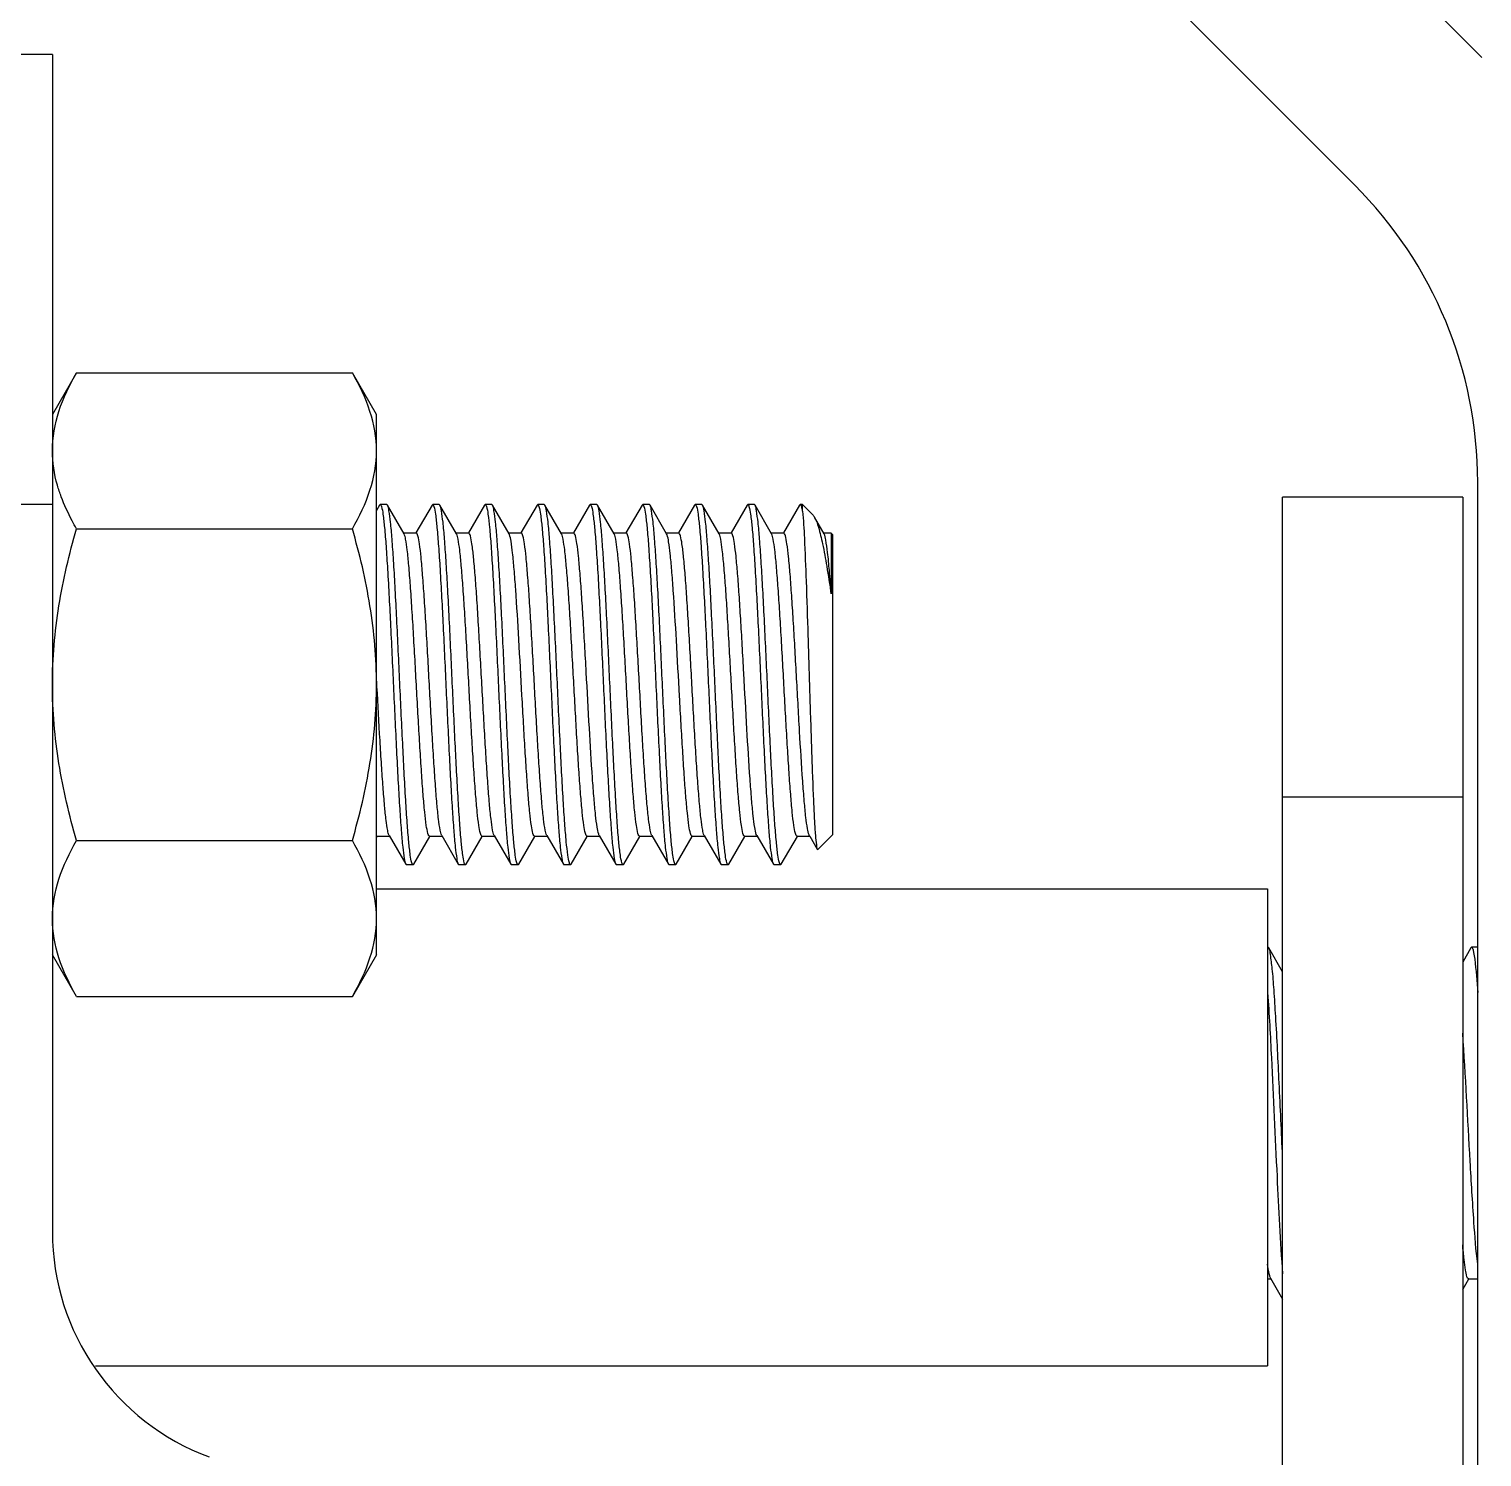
# Model space of a CAD drawing. Extents: x -409572 to -157272, y 600795 to 878326.
# Drawn here: x -401044.3 to -400692.8, y 811641 to 811986.4 of the extents above; entities that cross this region are included whole.
import ezdxf

# ---------------------------------------------------------------- set-up
doc = ezdxf.new("R2010")
doc.units = 0
doc.header["$LTSCALE"] = 1000
doc.header["$MEASUREMENT"] = 0
doc.layers.get('0').update_dxf_attribs({"linetype": 'CONTINUOUS'})

msp = doc.modelspace()

# ---------------------------------------------------------------- linework, layer by layer
at = {"linetype": 'CONTINUOUS'}
for p, q in [((-400877.89, 812164.64), (-400692.76, 811979.51)), ((-400723.56, 811948.7), (-400908.69, 812133.83)), ((-401038.64, 811980.29), (-401082.2, 811980.29)), ((-401038.64, 811980.29), (-401038.64, 811695.48)), ((-401032.8, 811903.26), (-401038.64, 811893.15)), ((-401032.8, 811903.26), (-400966.07, 811903.26)), ((-400960.23, 811893.15), (-400966.07, 811903.26)), ((-400960.23, 811762.5), (-400960.23, 811893.15)), ((-400693.79, 811568.28), (-400693.79, 811876.83)), ((-401038.64, 811871.39), (-401082.2, 811871.39)), ((-400959.49, 811871.25), (-400959.33, 811871.39)), ((-400957.74, 811871.39), (-400959.33, 811871.39)), ((-400957.74, 811871.39), (-400959.33, 811871.39)), ((-400959.33, 811871.39), (-400959.3, 811871.39)), ((-400957.58, 811871.25), (-400957.74, 811871.39)), ((-400946.78, 811871.25), (-400946.62, 811871.39)), ((-400945.03, 811871.39), (-400946.62, 811871.39)), ((-400945.03, 811871.39), (-400946.62, 811871.39)), ((-400946.62, 811871.39), (-400946.6, 811871.39)), ((-400944.87, 811871.25), (-400945.03, 811871.39)), ((-400934.08, 811871.25), (-400933.92, 811871.39)), ((-400932.33, 811871.39), (-400933.92, 811871.39)), ((-400932.33, 811871.39), (-400933.92, 811871.39)), ((-400933.92, 811871.39), (-400933.89, 811871.39)), ((-400932.17, 811871.25), (-400932.33, 811871.39)), ((-400921.37, 811871.25), (-400921.21, 811871.39)), ((-400919.62, 811871.39), (-400921.21, 811871.39)), ((-400919.62, 811871.39), (-400921.21, 811871.39)), ((-400921.21, 811871.39), (-400921.19, 811871.39)), ((-400919.46, 811871.25), (-400919.62, 811871.39)), ((-400908.67, 811871.25), (-400908.51, 811871.39)), ((-400906.92, 811871.39), (-400908.51, 811871.39)), ((-400906.92, 811871.39), (-400908.51, 811871.39)), ((-400908.51, 811871.39), (-400908.48, 811871.39)), ((-400906.76, 811871.25), (-400906.92, 811871.39)), ((-400895.96, 811871.25), (-400895.8, 811871.39)), ((-400894.21, 811871.39), (-400895.8, 811871.39)), ((-400894.21, 811871.39), (-400895.8, 811871.39)), ((-400895.8, 811871.39), (-400895.78, 811871.39)), ((-400894.05, 811871.25), (-400894.21, 811871.39)), ((-400883.26, 811871.25), (-400883.1, 811871.39)), ((-400881.51, 811871.39), (-400883.1, 811871.39)), ((-400881.51, 811871.39), (-400883.1, 811871.39)), ((-400883.1, 811871.39), (-400883.07, 811871.39)), ((-400881.35, 811871.25), (-400881.51, 811871.39)), ((-400870.55, 811871.25), (-400870.39, 811871.39)), ((-400868.8, 811871.39), (-400870.39, 811871.39)), ((-400868.8, 811871.39), (-400870.39, 811871.39)), ((-400870.39, 811871.39), (-400870.37, 811871.39)), ((-400868.64, 811871.25), (-400868.8, 811871.39)), ((-400857.69, 811871.39), (-400857.85, 811871.25)), ((-400857.14, 811871.39), (-400857.69, 811871.39)), ((-400854.68, 811868.93), (-400857.14, 811871.39)), ((-400857.14, 811869.8), (-400857.14, 811871.39)), ((-400740.98, 811400.08), (-400740.98, 811873.2)), ((-400697.42, 811873.2), (-400740.98, 811873.2)), ((-400697.42, 811873.2), (-400697.42, 811205.28)), ((-400959.49, 811871.25), (-400960.23, 811869.97)), ((-400953.56, 811864.33), (-400957.58, 811871.25)), ((-400946.78, 811871.25), (-400950.68, 811864.53)), ((-400940.86, 811864.33), (-400944.87, 811871.25)), ((-400934.08, 811871.25), (-400937.97, 811864.53)), ((-400928.15, 811864.33), (-400932.17, 811871.25)), ((-400921.37, 811871.25), (-400925.27, 811864.53)), ((-400915.45, 811864.33), (-400919.46, 811871.25)), ((-400908.67, 811871.25), (-400912.56, 811864.53)), ((-400902.74, 811864.33), (-400906.76, 811871.25)), ((-400895.96, 811871.25), (-400899.86, 811864.53)), ((-400890.04, 811864.33), (-400894.05, 811871.25)), ((-400883.26, 811871.25), (-400887.15, 811864.53)), ((-400877.33, 811864.33), (-400881.35, 811871.25)), ((-400870.55, 811871.25), (-400874.45, 811864.53)), ((-400864.63, 811864.33), (-400868.64, 811871.25)), ((-400857.85, 811871.25), (-400861.74, 811864.53)), ((-400851.92, 811864.33), (-400854.27, 811868.37)), ((-401032.8, 811865.54), (-400966.07, 811865.54)), ((-400950.6, 811864.49), (-400953.66, 811864.49)), ((-400937.9, 811864.49), (-400940.96, 811864.49)), ((-400925.19, 811864.49), (-400928.25, 811864.49)), ((-400928.06, 811864.12), (-400928.15, 811864.33)), ((-400912.49, 811864.49), (-400915.55, 811864.49)), ((-400899.78, 811864.49), (-400902.84, 811864.49)), ((-400887.08, 811864.49), (-400890.14, 811864.49)), ((-400889.92, 811864.06), (-400890.04, 811864.33)), ((-400874.37, 811864.49), (-400877.43, 811864.49)), ((-400861.67, 811864.49), (-400864.73, 811864.49)), ((-400850.24, 811864.49), (-400852.02, 811864.49)), ((-400849.88, 811864.13), (-400850.24, 811864.49)), ((-400850.24, 811864.49), (-400850.24, 811849.83)), ((-400849.88, 811864.13), (-400849.88, 811791.53)), ((-400960.13, 811827.83), (-400960.23, 811829.6)), ((-400960.11, 811827.37), (-400960.13, 811827.83)), ((-400697.42, 811800.6), (-400740.98, 811800.6)), ((-400960.23, 811790.79), (-400960.04, 811791.12)), ((-400960.11, 811791.17), (-400957.05, 811791.17)), ((-400957.15, 811791.33), (-400953.14, 811784.41)), ((-400951.22, 811784.41), (-400947.33, 811791.12)), ((-400947.4, 811791.17), (-400944.35, 811791.17)), ((-400944.44, 811791.33), (-400940.43, 811784.41)), ((-400938.52, 811784.41), (-400934.63, 811791.12)), ((-400934.7, 811791.17), (-400931.64, 811791.17)), ((-400931.74, 811791.33), (-400927.73, 811784.41)), ((-400925.81, 811784.41), (-400921.92, 811791.12)), ((-400921.99, 811791.17), (-400918.94, 811791.17)), ((-400919.03, 811791.33), (-400915.02, 811784.41)), ((-400913.11, 811784.41), (-400909.22, 811791.12)), ((-400909.29, 811791.17), (-400906.23, 811791.17)), ((-400906.33, 811791.33), (-400902.32, 811784.41)), ((-400900.4, 811784.41), (-400896.51, 811791.12)), ((-400896.58, 811791.17), (-400893.53, 811791.17)), ((-400893.62, 811791.33), (-400889.61, 811784.41)), ((-400887.7, 811784.41), (-400883.81, 811791.12)), ((-400883.88, 811791.17), (-400880.82, 811791.17)), ((-400880.92, 811791.33), (-400876.91, 811784.41)), ((-400874.99, 811784.41), (-400871.1, 811791.12)), ((-400871.17, 811791.17), (-400868.12, 811791.17)), ((-400868.21, 811791.33), (-400868.33, 811791.59)), ((-400868.21, 811791.33), (-400864.2, 811784.41)), ((-400862.29, 811784.41), (-400858.4, 811791.12)), ((-400858.47, 811791.17), (-400855.41, 811791.17)), ((-400855.51, 811791.33), (-400855.57, 811791.46)), ((-400855.51, 811791.33), (-400855.41, 811791.17)), ((-400855.41, 811791.17), (-400853.57, 811787.99)), ((-400849.88, 811791.53), (-400853.46, 811787.95)), ((-401032.8, 811790.11), (-400966.07, 811790.11)), ((-400853.57, 811787.99), (-400853.46, 811787.95)), ((-400953.14, 811784.41), (-400952.97, 811784.27)), ((-400951.39, 811784.27), (-400952.97, 811784.27)), ((-400951.39, 811784.27), (-400952.97, 811784.27)), ((-400951.39, 811784.27), (-400951.41, 811784.27)), ((-400951.22, 811784.41), (-400951.39, 811784.27)), ((-400940.43, 811784.41), (-400940.27, 811784.27)), ((-400938.68, 811784.27), (-400940.27, 811784.27)), ((-400938.68, 811784.27), (-400940.27, 811784.27)), ((-400938.68, 811784.27), (-400938.71, 811784.27)), ((-400938.52, 811784.41), (-400938.68, 811784.27)), ((-400927.73, 811784.41), (-400927.56, 811784.27)), ((-400925.98, 811784.27), (-400927.56, 811784.27)), ((-400925.98, 811784.27), (-400927.56, 811784.27)), ((-400925.98, 811784.27), (-400926, 811784.27)), ((-400925.81, 811784.41), (-400925.98, 811784.27)), ((-400915.02, 811784.41), (-400914.86, 811784.27)), ((-400913.27, 811784.27), (-400914.86, 811784.27)), ((-400913.27, 811784.27), (-400914.86, 811784.27)), ((-400913.27, 811784.27), (-400913.3, 811784.27)), ((-400913.11, 811784.41), (-400913.27, 811784.27)), ((-400902.32, 811784.41), (-400902.15, 811784.27)), ((-400900.57, 811784.27), (-400902.15, 811784.27)), ((-400900.57, 811784.27), (-400902.15, 811784.27)), ((-400900.57, 811784.27), (-400900.59, 811784.27)), ((-400900.4, 811784.41), (-400900.57, 811784.27)), ((-400889.61, 811784.41), (-400889.45, 811784.27)), ((-400887.86, 811784.27), (-400889.45, 811784.27)), ((-400887.86, 811784.27), (-400889.45, 811784.27)), ((-400887.86, 811784.27), (-400887.89, 811784.27)), ((-400887.7, 811784.41), (-400887.86, 811784.27)), ((-400876.91, 811784.41), (-400876.74, 811784.27)), ((-400875.16, 811784.27), (-400876.74, 811784.27)), ((-400875.16, 811784.27), (-400876.74, 811784.27)), ((-400875.16, 811784.27), (-400875.18, 811784.27)), ((-400874.99, 811784.41), (-400875.16, 811784.27)), ((-400864.2, 811784.41), (-400864.04, 811784.27)), ((-400862.45, 811784.27), (-400864.04, 811784.27)), ((-400862.45, 811784.27), (-400864.04, 811784.27)), ((-400862.45, 811784.27), (-400862.48, 811784.27)), ((-400862.29, 811784.41), (-400862.45, 811784.27)), ((-400960.23, 811778.46), (-400744.61, 811778.46)), ((-400744.61, 811778.46), (-400744.61, 811663.03)), ((-401032.8, 811752.4), (-401038.64, 811762.5)), ((-400960.23, 811762.5), (-400966.07, 811752.4)), ((-400744.33, 811764.16), (-400744.49, 811764.3)), ((-400740.98, 811758.39), (-400744.33, 811764.16)), ((-400695.42, 811764.16), (-400697.42, 811760.71)), ((-400695.42, 811764.16), (-400695.26, 811764.3)), ((-400693.67, 811764.3), (-400695.26, 811764.3)), ((-400693.67, 811764.3), (-400695.26, 811764.3)), ((-401032.8, 811752.4), (-400966.07, 811752.4)), ((-400744.61, 811684.08), (-400743.71, 811684.08)), ((-400743.9, 811684.25), (-400740.98, 811679.21)), ((-400697.42, 811681.53), (-400695.94, 811684.08)), ((-400696.04, 811684.08), (-400693.79, 811684.08)), ((-401028.21, 811663.03), (-400744.61, 811663.03))]:
    msp.add_line(p, q, dxfattribs=at)
for centre, radius, start, end in [((-400795.43, 811876.83), 101.64, 0, 45), ((-400980.56, 811695.48), 101.64, 180, 249.6825), ((-400980.56, 811695.48), 58.08, 180, 249.6825)]:
    msp.add_arc(centre, radius, start, end, dxfattribs=at)
for points, knots in [([(-401038.64, 811884.4), (-401038.64, 811887.62), (-401037.43, 811894.28), (-401034.51, 811900.3), (-401032.8, 811903.26)], [0, 0, 0, 0, 0.485069, 1, 1, 1, 1]), ([(-400960.23, 811884.4), (-400960.23, 811887.62), (-400961.44, 811894.28), (-400964.36, 811900.3), (-400966.07, 811903.26)], [0, 0, 0, 0, 0.485069, 1, 1, 1, 1]), ([(-401036.51, 811873.28), (-401036.85, 811874.19), (-401038.05, 811877.78), (-401038.64, 811881.59), (-401038.64, 811884.4)], [0, 0, 0, 0, 0.255881, 1, 1, 1, 1]), ([(-400966.07, 811865.54), (-400964.36, 811868.5), (-400961.44, 811874.52), (-400960.23, 811881.18), (-400960.23, 811884.4)], [0, 0, 0, 0, 0.514931, 1, 1, 1, 1]), ([(-401032.8, 811865.54), (-401033.17, 811866.18), (-401034.56, 811868.68), (-401035.77, 811871.28), (-401036.51, 811873.28)], [0, 0, 0, 0, 0.255395, 1, 1, 1, 1]), ([(-400959.3, 811871.39), (-400959.28, 811871.38), (-400959.13, 811871.26), (-400959.08, 811871.07), (-400959.03, 811870.92)], [0, 0, 0, 0, 0.14607, 1, 1, 1, 1]), ([(-400946.6, 811871.39), (-400946.57, 811871.38), (-400946.42, 811871.26), (-400946.37, 811871.07), (-400946.33, 811870.93)], [0, 0, 0, 0, 0.146483, 1, 1, 1, 1]), ([(-400933.89, 811871.39), (-400933.87, 811871.38), (-400933.72, 811871.27), (-400933.67, 811871.08), (-400933.63, 811870.94)], [0, 0, 0, 0, 0.14739, 1, 1, 1, 1]), ([(-400921.19, 811871.39), (-400921.16, 811871.38), (-400921.01, 811871.26), (-400920.96, 811871.07), (-400920.92, 811870.92)], [0, 0, 0, 0, 0.146196, 1, 1, 1, 1]), ([(-400908.48, 811871.39), (-400908.46, 811871.38), (-400908.31, 811871.26), (-400908.26, 811871.07), (-400908.21, 811870.92)], [0, 0, 0, 0, 0.146015, 1, 1, 1, 1]), ([(-400895.78, 811871.39), (-400895.75, 811871.38), (-400895.6, 811871.27), (-400895.56, 811871.08), (-400895.51, 811870.93)], [0, 0, 0, 0, 0.146759, 1, 1, 1, 1]), ([(-400883.07, 811871.39), (-400883.05, 811871.38), (-400882.9, 811871.27), (-400882.85, 811871.08), (-400882.8, 811870.93)], [0, 0, 0, 0, 0.146768, 1, 1, 1, 1]), ([(-400870.37, 811871.39), (-400870.34, 811871.38), (-400870.19, 811871.26), (-400870.14, 811871.07), (-400870.1, 811870.92)], [0, 0, 0, 0, 0.146155, 1, 1, 1, 1]), ([(-400857.53, 811871.26), (-400857.55, 811871.3), (-400857.59, 811871.35), (-400857.66, 811871.39), (-400857.69, 811871.39)], [0, 0, 0, 0, 0.595459, 1, 1, 1, 1]), ([(-400959.03, 811870.92), (-400958.84, 811870.32), (-400958.59, 811868.61), (-400958.23, 811865.42), (-400957.89, 811860.98), (-400957.37, 811853.04), (-400956.78, 811841.38), (-400956.09, 811826.46), (-400955.5, 811813.78), (-400955, 811804.24), (-400954.64, 811798.09), (-400954.28, 811792.94), (-400953.96, 811788.92), (-400953.57, 811786.23), (-400953.37, 811784.81), (-400953.14, 811784.41)], [0, 0, 0, 0, 0.021893, 0.059338, 0.11121, 0.175832, 0.33449, 0.514559, 0.692469, 0.77323, 0.844901, 0.90513, 0.951948, 0.983856, 1, 1, 1, 1]), ([(-400951.68, 811784.73), (-400951.87, 811785.33), (-400952.12, 811787.04), (-400952.48, 811790.23), (-400952.82, 811794.67), (-400953.34, 811802.61), (-400953.93, 811814.27), (-400954.63, 811829.2), (-400955.22, 811841.88), (-400955.71, 811851.42), (-400956.07, 811857.56), (-400956.43, 811862.71), (-400956.76, 811866.74), (-400957.14, 811869.42), (-400957.34, 811870.84), (-400957.58, 811871.25)], [0, 0, 0, 0, 0.02187, 0.059297, 0.111154, 0.175764, 0.334422, 0.514507, 0.692435, 0.773208, 0.844889, 0.905123, 0.951944, 0.983855, 1, 1, 1, 1]), ([(-400946.33, 811870.93), (-400946.14, 811870.33), (-400945.89, 811868.62), (-400945.53, 811865.43), (-400945.19, 811860.99), (-400944.67, 811853.05), (-400944.07, 811841.4), (-400943.38, 811826.47), (-400942.79, 811813.79), (-400942.29, 811804.24), (-400941.94, 811798.1), (-400941.57, 811792.95), (-400941.25, 811788.92), (-400940.87, 811786.23), (-400940.67, 811784.81), (-400940.43, 811784.41)], [0, 0, 0, 0, 0.021833, 0.05923, 0.111064, 0.175659, 0.33431, 0.514413, 0.692368, 0.773157, 0.844855, 0.905103, 0.951934, 0.983852, 1, 1, 1, 1]), ([(-400938.98, 811784.73), (-400939.17, 811785.34), (-400939.42, 811787.05), (-400939.78, 811790.24), (-400940.12, 811794.68), (-400940.63, 811802.62), (-400941.23, 811814.27), (-400941.92, 811829.2), (-400942.51, 811841.88), (-400943.01, 811851.42), (-400943.36, 811857.56), (-400943.73, 811862.72), (-400944.05, 811866.74), (-400944.44, 811869.42), (-400944.64, 811870.84), (-400944.87, 811871.25)], [0, 0, 0, 0, 0.02189, 0.059333, 0.111204, 0.175825, 0.334482, 0.514553, 0.692464, 0.773225, 0.844897, 0.905128, 0.951947, 0.983856, 1, 1, 1, 1]), ([(-400933.63, 811870.94), (-400933.43, 811870.34), (-400933.18, 811868.64), (-400932.83, 811865.46), (-400932.48, 811861.03), (-400931.97, 811853.1), (-400931.37, 811841.44), (-400930.68, 811826.51), (-400930.09, 811813.82), (-400929.59, 811804.26), (-400929.24, 811798.11), (-400928.87, 811792.95), (-400928.55, 811788.92), (-400928.16, 811786.24), (-400927.96, 811784.81), (-400927.73, 811784.41)], [0, 0, 0, 0, 0.021699, 0.058987, 0.110742, 0.175283, 0.333897, 0.514056, 0.692114, 0.772961, 0.844719, 0.905022, 0.951896, 0.98384, 1, 1, 1, 1]), ([(-400926.27, 811784.73), (-400926.46, 811785.33), (-400926.71, 811787.04), (-400927.07, 811790.22), (-400927.41, 811794.67), (-400927.93, 811802.6), (-400928.52, 811814.26), (-400929.22, 811829.19), (-400929.8, 811841.87), (-400930.3, 811851.41), (-400930.66, 811857.56), (-400931.02, 811862.71), (-400931.35, 811866.74), (-400931.73, 811869.42), (-400931.93, 811870.84), (-400932.17, 811871.25)], [0, 0, 0, 0, 0.021836, 0.059237, 0.111077, 0.175677, 0.334321, 0.514424, 0.692372, 0.773156, 0.844853, 0.905103, 0.951936, 0.983852, 1, 1, 1, 1]), ([(-400920.92, 811870.92), (-400920.72, 811870.32), (-400920.47, 811868.61), (-400920.12, 811865.42), (-400919.77, 811860.98), (-400919.26, 811853.04), (-400918.66, 811841.39), (-400917.97, 811826.46), (-400917.38, 811813.78), (-400916.88, 811804.24), (-400916.53, 811798.09), (-400916.16, 811792.94), (-400915.84, 811788.92), (-400915.46, 811786.23), (-400915.26, 811784.81), (-400915.02, 811784.41)], [0, 0, 0, 0, 0.021874, 0.059306, 0.111169, 0.175785, 0.334437, 0.514518, 0.69244, 0.773206, 0.844885, 0.905122, 0.951944, 0.983855, 1, 1, 1, 1]), ([(-400913.56, 811784.72), (-400913.76, 811785.32), (-400914.01, 811787.02), (-400914.36, 811790.2), (-400914.71, 811794.63), (-400915.22, 811802.57), (-400915.82, 811814.23), (-400916.51, 811829.16), (-400917.1, 811841.85), (-400917.6, 811851.4), (-400917.95, 811857.55), (-400918.32, 811862.71), (-400918.64, 811866.73), (-400919.03, 811869.42), (-400919.23, 811870.84), (-400919.46, 811871.25)], [0, 0, 0, 0, 0.021728, 0.059039, 0.110811, 0.175364, 0.333989, 0.514137, 0.692171, 0.773007, 0.844751, 0.905041, 0.951904, 0.983842, 1, 1, 1, 1]), ([(-400908.21, 811870.92), (-400908.02, 811870.32), (-400907.77, 811868.61), (-400907.41, 811865.42), (-400907.07, 811860.97), (-400906.55, 811853.03), (-400905.96, 811841.38), (-400905.27, 811826.45), (-400904.68, 811813.78), (-400904.18, 811804.23), (-400903.82, 811798.09), (-400903.46, 811792.94), (-400903.14, 811788.92), (-400902.75, 811786.23), (-400902.55, 811784.81), (-400902.32, 811784.41)], [0, 0, 0, 0, 0.021902, 0.059353, 0.11123, 0.175855, 0.334516, 0.514581, 0.692484, 0.773243, 0.844911, 0.905136, 0.951951, 0.983857, 1, 1, 1, 1]), ([(-400900.86, 811784.73), (-400901.05, 811785.34), (-400901.3, 811787.05), (-400901.66, 811790.24), (-400902, 811794.68), (-400902.52, 811802.62), (-400903.11, 811814.27), (-400903.81, 811829.2), (-400904.4, 811841.88), (-400904.89, 811851.42), (-400905.25, 811857.56), (-400905.61, 811862.72), (-400905.94, 811866.74), (-400906.32, 811869.42), (-400906.52, 811870.84), (-400906.76, 811871.25)], [0, 0, 0, 0, 0.021885, 0.059324, 0.11119, 0.175807, 0.334466, 0.514541, 0.692458, 0.773225, 0.8449, 0.90513, 0.951948, 0.983856, 1, 1, 1, 1]), ([(-400895.51, 811870.93), (-400895.32, 811870.33), (-400895.07, 811868.63), (-400894.71, 811865.44), (-400894.37, 811861.01), (-400893.85, 811853.07), (-400893.26, 811841.41), (-400892.56, 811826.48), (-400891.97, 811813.8), (-400891.48, 811804.25), (-400891.12, 811798.1), (-400890.75, 811792.95), (-400890.43, 811788.92), (-400890.05, 811786.23), (-400889.85, 811784.81), (-400889.61, 811784.41)], [0, 0, 0, 0, 0.021792, 0.059156, 0.110966, 0.175545, 0.334187, 0.514308, 0.692293, 0.7731, 0.844815, 0.905079, 0.951923, 0.983848, 1, 1, 1, 1]), ([(-400888.16, 811784.73), (-400888.35, 811785.34), (-400888.6, 811787.04), (-400888.96, 811790.23), (-400889.3, 811794.68), (-400889.81, 811802.62), (-400890.41, 811814.27), (-400891.1, 811829.2), (-400891.69, 811841.88), (-400892.19, 811851.42), (-400892.54, 811857.56), (-400892.91, 811862.71), (-400893.23, 811866.74), (-400893.62, 811869.42), (-400893.82, 811870.84), (-400894.05, 811871.25)], [0, 0, 0, 0, 0.021878, 0.059312, 0.111177, 0.175794, 0.334448, 0.514526, 0.692445, 0.773211, 0.844888, 0.905123, 0.951945, 0.983855, 1, 1, 1, 1]), ([(-400882.8, 811870.93), (-400882.61, 811870.33), (-400882.36, 811868.63), (-400882, 811865.44), (-400881.66, 811861.01), (-400881.15, 811853.07), (-400880.55, 811841.41), (-400879.86, 811826.48), (-400879.27, 811813.8), (-400878.77, 811804.25), (-400878.41, 811798.1), (-400878.05, 811792.95), (-400877.73, 811788.92), (-400877.34, 811786.23), (-400877.14, 811784.81), (-400876.91, 811784.41)], [0, 0, 0, 0, 0.021791, 0.059155, 0.110967, 0.175548, 0.334182, 0.514304, 0.692288, 0.773093, 0.844809, 0.905077, 0.951923, 0.983848, 1, 1, 1, 1]), ([(-400875.45, 811784.72), (-400875.64, 811785.32), (-400875.89, 811787.03), (-400876.25, 811790.21), (-400876.59, 811794.65), (-400877.11, 811802.58), (-400877.7, 811814.24), (-400878.39, 811829.17), (-400878.98, 811841.86), (-400879.48, 811851.4), (-400879.84, 811857.55), (-400880.2, 811862.71), (-400880.53, 811866.74), (-400880.91, 811869.42), (-400881.11, 811870.84), (-400881.35, 811871.25)], [0, 0, 0, 0, 0.021768, 0.059112, 0.11091, 0.17548, 0.33411, 0.514241, 0.692243, 0.773059, 0.844786, 0.905063, 0.951916, 0.983846, 1, 1, 1, 1]), ([(-400870.1, 811870.92), (-400869.9, 811870.32), (-400869.65, 811868.61), (-400869.3, 811865.42), (-400868.95, 811860.98), (-400868.44, 811853.04), (-400867.84, 811841.39), (-400867.15, 811826.46), (-400866.56, 811813.78), (-400866.06, 811804.24), (-400865.71, 811798.09), (-400865.34, 811792.94), (-400865.02, 811788.92), (-400864.64, 811786.23), (-400864.44, 811784.81), (-400864.2, 811784.41)], [0, 0, 0, 0, 0.02188, 0.059316, 0.111182, 0.1758, 0.334454, 0.51453, 0.692448, 0.773213, 0.844889, 0.905123, 0.951945, 0.983855, 1, 1, 1, 1]), ([(-400862.74, 811784.72), (-400862.94, 811785.32), (-400863.19, 811787.03), (-400863.54, 811790.21), (-400863.89, 811794.65), (-400864.4, 811802.58), (-400865, 811814.24), (-400865.69, 811829.17), (-400866.28, 811841.86), (-400866.78, 811851.4), (-400867.13, 811857.55), (-400867.5, 811862.71), (-400867.82, 811866.74), (-400868.21, 811869.42), (-400868.41, 811870.84), (-400868.64, 811871.25)], [0, 0, 0, 0, 0.021766, 0.059108, 0.110903, 0.175472, 0.334108, 0.51424, 0.692244, 0.773062, 0.844789, 0.905064, 0.951915, 0.983846, 1, 1, 1, 1]), ([(-400857.14, 811869.8), (-400857.17, 811869.97), (-400857.27, 811870.46), (-400857.36, 811870.98), (-400857.53, 811871.26)], [0, 0, 0, 0, 0.346578, 1, 1, 1, 1]), ([(-400857.14, 811869.8), (-400856.92, 811867.63), (-400856.63, 811861.97), (-400856.22, 811851.92), (-400855.82, 811839.24), (-400855.4, 811825.39), (-400855.04, 811813.84), (-400854.73, 811805.27), (-400854.52, 811799.8), (-400854.28, 811795.27), (-400854.1, 811791.76), (-400853.82, 811789.49), (-400853.75, 811788.3), (-400853.57, 811787.99)], [0, 0, 0, 0, 0.079873, 0.207357, 0.368394, 0.544526, 0.714953, 0.791458, 0.858883, 0.915067, 0.958179, 0.986787, 1, 1, 1, 1]), ([(-400854.27, 811868.37), (-400853.83, 811867.6), (-400853.11, 811865.43), (-400852.17, 811861.45), (-400851.2, 811856.07), (-400850.57, 811852.04), (-400850.24, 811849.83)], [0, 0, 0, 0, 0.139011, 0.356589, 0.647179, 1, 1, 1, 1]), ([(-401038.64, 811827.83), (-401038.64, 811834.2), (-401037.53, 811846.98), (-401034.57, 811859.42), (-401032.8, 811865.54)], [0, 0, 0, 0, 0.499896, 1, 1, 1, 1]), ([(-400960.23, 811827.83), (-400960.23, 811834.2), (-400961.34, 811846.98), (-400964.3, 811859.42), (-400966.07, 811865.54)], [0, 0, 0, 0, 0.499896, 1, 1, 1, 1]), ([(-400947.4, 811791.17), (-400947.49, 811791.17), (-400947.67, 811791.43), (-400947.92, 811792.27), (-400948.26, 811794.21), (-400948.61, 811797.34), (-400948.98, 811801.61), (-400949.35, 811806.82), (-400949.73, 811812.78), (-400950.11, 811819.29), (-400950.61, 811828.36), (-400951.1, 811837.36), (-400951.62, 811845.94), (-400951.99, 811851.55), (-400952.37, 811856.3), (-400952.72, 811860.04), (-400953.1, 811862.58), (-400953.33, 811863.93), (-400953.56, 811864.33)], [0, 0, 0, 0, 0.003456, 0.010692, 0.037889, 0.081613, 0.140406, 0.212192, 0.2944, 0.384075, 0.477989, 0.664972, 0.751304, 0.828651, 0.894236, 0.945722, 0.981321, 1, 1, 1, 1]), ([(-400944.44, 811791.33), (-400944.67, 811791.73), (-400944.9, 811793.08), (-400945.29, 811795.62), (-400945.64, 811799.36), (-400946.02, 811804.11), (-400946.39, 811809.72), (-400946.91, 811818.3), (-400947.4, 811827.29), (-400947.9, 811836.37), (-400948.28, 811842.88), (-400948.65, 811848.84), (-400949.03, 811854.04), (-400949.4, 811858.31), (-400949.74, 811861.45), (-400950.08, 811863.39), (-400950.33, 811864.23), (-400950.52, 811864.49), (-400950.6, 811864.49)], [0, 0, 0, 0, 0.01868, 0.054278, 0.105764, 0.171348, 0.248694, 0.335027, 0.52201, 0.615925, 0.705601, 0.787809, 0.859593, 0.918386, 0.962109, 0.989306, 0.996546, 1, 1, 1, 1]), ([(-400934.7, 811791.17), (-400934.78, 811791.17), (-400934.97, 811791.43), (-400935.22, 811792.27), (-400935.56, 811794.21), (-400935.9, 811797.34), (-400936.28, 811801.61), (-400936.65, 811806.82), (-400937.03, 811812.78), (-400937.4, 811819.29), (-400937.91, 811828.36), (-400938.4, 811837.36), (-400938.91, 811845.94), (-400939.29, 811851.55), (-400939.67, 811856.3), (-400940.01, 811860.04), (-400940.4, 811862.58), (-400940.63, 811863.93), (-400940.86, 811864.33)], [0, 0, 0, 0, 0.003456, 0.010693, 0.037891, 0.081614, 0.140408, 0.212192, 0.2944, 0.384075, 0.47799, 0.664974, 0.751306, 0.828653, 0.894237, 0.945723, 0.981321, 1, 1, 1, 1]), ([(-400931.74, 811791.33), (-400931.97, 811791.73), (-400932.2, 811793.08), (-400932.59, 811795.62), (-400932.93, 811799.36), (-400933.31, 811804.11), (-400933.68, 811809.72), (-400934.2, 811818.3), (-400934.69, 811827.29), (-400935.2, 811836.37), (-400935.57, 811842.88), (-400935.95, 811848.84), (-400936.32, 811854.04), (-400936.69, 811858.31), (-400937.04, 811861.45), (-400937.38, 811863.39), (-400937.63, 811864.23), (-400937.81, 811864.49), (-400937.9, 811864.49)], [0, 0, 0, 0, 0.018679, 0.054277, 0.105763, 0.171348, 0.248694, 0.335027, 0.52201, 0.615925, 0.7056, 0.787807, 0.859593, 0.918386, 0.96211, 0.989308, 0.996544, 1, 1, 1, 1]), ([(-400919.03, 811791.33), (-400919.26, 811791.73), (-400919.49, 811793.08), (-400919.88, 811795.62), (-400920.23, 811799.36), (-400920.61, 811804.11), (-400920.98, 811809.72), (-400921.5, 811818.3), (-400921.99, 811827.29), (-400922.49, 811836.37), (-400922.87, 811842.88), (-400923.24, 811848.84), (-400923.62, 811854.04), (-400923.99, 811858.31), (-400924.33, 811861.45), (-400924.67, 811863.39), (-400924.92, 811864.23), (-400925.11, 811864.49), (-400925.19, 811864.49)], [0, 0, 0, 0, 0.01868, 0.054279, 0.105765, 0.17135, 0.248697, 0.335029, 0.522011, 0.615926, 0.705601, 0.787809, 0.859595, 0.918388, 0.962111, 0.989308, 0.996545, 1, 1, 1, 1]), ([(-400909.29, 811791.17), (-400909.37, 811791.17), (-400909.56, 811791.43), (-400909.81, 811792.27), (-400910.15, 811794.21), (-400910.49, 811797.34), (-400910.87, 811801.61), (-400911.24, 811806.82), (-400911.62, 811812.78), (-400911.99, 811819.29), (-400912.5, 811828.36), (-400912.99, 811837.36), (-400913.5, 811845.94), (-400913.88, 811851.55), (-400914.26, 811856.3), (-400914.6, 811860.04), (-400914.99, 811862.58), (-400915.22, 811863.93), (-400915.45, 811864.33)], [0, 0, 0, 0, 0.003455, 0.010692, 0.037889, 0.081612, 0.140406, 0.212191, 0.294399, 0.384075, 0.477989, 0.664972, 0.751304, 0.82865, 0.894235, 0.945722, 0.981321, 1, 1, 1, 1]), ([(-400906.47, 811791.65), (-400906.66, 811792.21), (-400906.92, 811793.76), (-400907.28, 811796.64), (-400907.63, 811800.61), (-400908.16, 811807.61), (-400908.76, 811817.79), (-400909.35, 811828.55), (-400909.84, 811837.41), (-400910.21, 811843.71), (-400910.58, 811849.47), (-400910.95, 811854.48), (-400911.31, 811858.58), (-400911.65, 811861.58), (-400911.98, 811863.44), (-400912.23, 811864.24), (-400912.41, 811864.49), (-400912.49, 811864.49)], [0, 0, 0, 0, 0.024104, 0.064245, 0.119183, 0.187069, 0.352029, 0.536643, 0.62845, 0.715691, 0.795361, 0.864724, 0.921406, 0.963495, 0.989662, 0.996639, 1, 1, 1, 1]), ([(-400896.58, 811791.17), (-400896.67, 811791.17), (-400896.85, 811791.43), (-400897.1, 811792.27), (-400897.44, 811794.21), (-400897.79, 811797.34), (-400898.16, 811801.61), (-400898.53, 811806.82), (-400898.91, 811812.78), (-400899.29, 811819.29), (-400899.79, 811828.36), (-400900.28, 811837.36), (-400900.8, 811845.94), (-400901.17, 811851.55), (-400901.55, 811856.3), (-400901.9, 811860.04), (-400902.28, 811862.58), (-400902.51, 811863.93), (-400902.74, 811864.33)], [0, 0, 0, 0, 0.003456, 0.010693, 0.037891, 0.081614, 0.140408, 0.212193, 0.2944, 0.384075, 0.47799, 0.664974, 0.751306, 0.828653, 0.894237, 0.945723, 0.981321, 1, 1, 1, 1]), ([(-400893.62, 811791.33), (-400893.85, 811791.73), (-400894.08, 811793.08), (-400894.47, 811795.62), (-400894.82, 811799.36), (-400895.2, 811804.11), (-400895.57, 811809.72), (-400896.09, 811818.3), (-400896.58, 811827.29), (-400897.08, 811836.37), (-400897.46, 811842.88), (-400897.83, 811848.84), (-400898.21, 811854.04), (-400898.58, 811858.31), (-400898.93, 811861.45), (-400899.26, 811863.39), (-400899.51, 811864.23), (-400899.7, 811864.49), (-400899.78, 811864.49)], [0, 0, 0, 0, 0.018679, 0.054277, 0.105763, 0.171347, 0.248694, 0.335027, 0.52201, 0.615925, 0.7056, 0.787807, 0.859592, 0.918386, 0.962109, 0.989307, 0.996544, 1, 1, 1, 1]), ([(-400880.92, 811791.33), (-400881.15, 811791.73), (-400881.38, 811793.08), (-400881.77, 811795.62), (-400882.11, 811799.36), (-400882.49, 811804.11), (-400882.86, 811809.72), (-400883.38, 811818.3), (-400883.87, 811827.29), (-400884.38, 811836.37), (-400884.75, 811842.88), (-400885.13, 811848.84), (-400885.5, 811854.04), (-400885.87, 811858.31), (-400886.22, 811861.45), (-400886.56, 811863.39), (-400886.81, 811864.23), (-400886.99, 811864.49), (-400887.08, 811864.49)], [0, 0, 0, 0, 0.01868, 0.054279, 0.105765, 0.17135, 0.248697, 0.335029, 0.522011, 0.615925, 0.705601, 0.787809, 0.859595, 0.918388, 0.962111, 0.989308, 0.996545, 1, 1, 1, 1]), ([(-400871.17, 811791.17), (-400871.26, 811791.17), (-400871.44, 811791.43), (-400871.69, 811792.27), (-400872.03, 811794.21), (-400872.38, 811797.34), (-400872.75, 811801.61), (-400873.12, 811806.82), (-400873.5, 811812.78), (-400873.88, 811819.29), (-400874.38, 811828.36), (-400874.87, 811837.36), (-400875.39, 811845.94), (-400875.76, 811851.55), (-400876.14, 811856.3), (-400876.49, 811860.04), (-400876.87, 811862.58), (-400877.1, 811863.93), (-400877.33, 811864.33)], [0, 0, 0, 0, 0.003455, 0.010692, 0.037889, 0.081612, 0.140405, 0.212191, 0.294399, 0.384075, 0.477989, 0.664971, 0.751303, 0.82865, 0.894235, 0.945721, 0.98132, 1, 1, 1, 1]), ([(-400868.33, 811791.59), (-400868.52, 811792.12), (-400868.78, 811793.65), (-400869.15, 811796.48), (-400869.5, 811800.41), (-400870.03, 811807.39), (-400870.64, 811817.57), (-400871.22, 811828.35), (-400871.72, 811837.25), (-400872.09, 811843.58), (-400872.46, 811849.37), (-400872.82, 811854.41), (-400873.19, 811858.53), (-400873.53, 811861.56), (-400873.86, 811863.43), (-400874.11, 811864.24), (-400874.29, 811864.49), (-400874.37, 811864.49)], [0, 0, 0, 0, 0.023269, 0.062718, 0.117132, 0.184671, 0.349442, 0.534421, 0.62655, 0.714161, 0.794217, 0.863947, 0.920949, 0.963286, 0.989608, 0.996625, 1, 1, 1, 1]), ([(-400858.47, 811791.17), (-400858.55, 811791.17), (-400858.74, 811791.43), (-400858.99, 811792.27), (-400859.33, 811794.21), (-400859.67, 811797.34), (-400860.05, 811801.61), (-400860.42, 811806.82), (-400860.8, 811812.78), (-400861.17, 811819.29), (-400861.68, 811828.36), (-400862.17, 811837.36), (-400862.68, 811845.94), (-400863.06, 811851.55), (-400863.44, 811856.3), (-400863.78, 811860.04), (-400864.17, 811862.58), (-400864.4, 811863.93), (-400864.63, 811864.33)], [0, 0, 0, 0, 0.003455, 0.010693, 0.037891, 0.081614, 0.140407, 0.212192, 0.2944, 0.384075, 0.47799, 0.664974, 0.751306, 0.828653, 0.894237, 0.945723, 0.981321, 1, 1, 1, 1]), ([(-400855.57, 811791.46), (-400855.78, 811791.94), (-400856.03, 811793.38), (-400856.4, 811796.08), (-400856.75, 811799.93), (-400857.29, 811806.86), (-400857.9, 811817.05), (-400858.49, 811827.88), (-400858.99, 811836.85), (-400859.37, 811843.27), (-400859.74, 811849.14), (-400860.11, 811854.25), (-400860.48, 811858.44), (-400860.82, 811861.51), (-400861.15, 811863.41), (-400861.4, 811864.24), (-400861.59, 811864.49), (-400861.67, 811864.49)], [0, 0, 0, 0, 0.021222, 0.058965, 0.112084, 0.178762, 0.343059, 0.528931, 0.621852, 0.710377, 0.791385, 0.862024, 0.919818, 0.962768, 0.989477, 0.996588, 1, 1, 1, 1]), ([(-400850.24, 811849.83), (-400850.37, 811851.69), (-400850.62, 811855.01), (-400850.99, 811859.37), (-400851.43, 811862.31), (-400851.66, 811863.87), (-400851.92, 811864.33)], [0, 0, 0, 0, 0.382915, 0.68479, 0.89301, 1, 1, 1, 1]), ([(-400921.99, 811791.17), (-400922.08, 811791.17), (-400922.26, 811791.42), (-400922.51, 811792.23), (-400922.84, 811794.12), (-400923.18, 811797.16), (-400923.55, 811801.31), (-400923.91, 811806.37), (-400924.28, 811812.19), (-400924.66, 811818.55), (-400925.15, 811827.48), (-400925.74, 811838.28), (-400926.35, 811848.46), (-400926.88, 811855.42), (-400927.24, 811859.32), (-400927.6, 811862.11), (-400927.86, 811863.6), (-400928.06, 811864.12)], [0, 0, 0, 0, 0.003387, 0.010439, 0.0369, 0.079457, 0.136743, 0.2068, 0.287199, 0.375139, 0.467553, 0.652855, 0.817457, 0.884687, 0.938635, 0.97747, 1, 1, 1, 1]), ([(-400883.88, 811791.17), (-400883.96, 811791.17), (-400884.14, 811791.41), (-400884.39, 811792.23), (-400884.72, 811794.1), (-400885.06, 811797.12), (-400885.43, 811801.24), (-400885.79, 811806.27), (-400886.16, 811812.06), (-400886.53, 811818.39), (-400887.03, 811827.28), (-400887.62, 811838.06), (-400888.23, 811848.24), (-400888.75, 811855.22), (-400889.1, 811859.16), (-400889.47, 811862), (-400889.73, 811863.52), (-400889.92, 811864.06)], [0, 0, 0, 0, 0.003373, 0.010385, 0.036689, 0.078996, 0.13596, 0.205646, 0.285655, 0.373222, 0.465313, 0.650248, 0.815042, 0.882623, 0.937099, 0.976631, 1, 1, 1, 1]), ([(-401032.8, 811790.11), (-401034.57, 811796.24), (-401037.53, 811808.68), (-401038.64, 811821.45), (-401038.64, 811827.83)], [0, 0, 0, 0, 0.500104, 1, 1, 1, 1]), ([(-400966.07, 811790.11), (-400964.3, 811796.24), (-400961.34, 811808.68), (-400960.23, 811821.45), (-400960.23, 811827.83)], [0, 0, 0, 0, 0.500104, 1, 1, 1, 1]), ([(-400957.15, 811791.33), (-400957.37, 811791.71), (-400957.59, 811792.97), (-400957.96, 811795.34), (-400958.3, 811798.83), (-400958.66, 811803.27), (-400959.02, 811808.54), (-400959.52, 811816.66), (-400959.87, 811823.01), (-400960.11, 811827.37)], [0, 0, 0, 0, 0.035817, 0.103405, 0.201006, 0.325505, 0.472815, 0.638061, 1, 1, 1, 1]), ([(-400960.11, 811791.17), (-400960.13, 811791.17), (-400960.18, 811791.18), (-400960.21, 811791.21), (-400960.23, 811791.23)], [0, 0, 0, 0, 0.445368, 1, 1, 1, 1]), ([(-401038.64, 811771.26), (-401038.64, 811774.48), (-401037.43, 811781.14), (-401034.51, 811787.15), (-401032.8, 811790.11)], [0, 0, 0, 0, 0.485069, 1, 1, 1, 1]), ([(-400960.23, 811771.26), (-400960.23, 811774.48), (-400961.44, 811781.14), (-400964.36, 811787.15), (-400966.07, 811790.11)], [0, 0, 0, 0, 0.485069, 1, 1, 1, 1]), ([(-400951.41, 811784.27), (-400951.44, 811784.28), (-400951.59, 811784.39), (-400951.63, 811784.58), (-400951.68, 811784.73)], [0, 0, 0, 0, 0.146229, 1, 1, 1, 1]), ([(-400938.71, 811784.27), (-400938.73, 811784.28), (-400938.88, 811784.39), (-400938.93, 811784.59), (-400938.98, 811784.73)], [0, 0, 0, 0, 0.146092, 1, 1, 1, 1]), ([(-400926, 811784.27), (-400926.03, 811784.28), (-400926.18, 811784.39), (-400926.22, 811784.58), (-400926.27, 811784.73)], [0, 0, 0, 0, 0.146465, 1, 1, 1, 1]), ([(-400913.3, 811784.27), (-400913.32, 811784.28), (-400913.47, 811784.39), (-400913.52, 811784.58), (-400913.56, 811784.72)], [0, 0, 0, 0, 0.147196, 1, 1, 1, 1]), ([(-400900.59, 811784.27), (-400900.62, 811784.28), (-400900.77, 811784.39), (-400900.81, 811784.59), (-400900.86, 811784.73)], [0, 0, 0, 0, 0.146127, 1, 1, 1, 1]), ([(-400887.89, 811784.27), (-400887.91, 811784.28), (-400888.06, 811784.39), (-400888.11, 811784.59), (-400888.16, 811784.73)], [0, 0, 0, 0, 0.146169, 1, 1, 1, 1]), ([(-400875.18, 811784.27), (-400875.21, 811784.28), (-400875.36, 811784.39), (-400875.4, 811784.58), (-400875.45, 811784.72)], [0, 0, 0, 0, 0.146926, 1, 1, 1, 1]), ([(-400862.48, 811784.27), (-400862.5, 811784.28), (-400862.65, 811784.39), (-400862.7, 811784.58), (-400862.74, 811784.72)], [0, 0, 0, 0, 0.146938, 1, 1, 1, 1]), ([(-401032.8, 811752.4), (-401034.51, 811755.36), (-401037.43, 811761.37), (-401038.64, 811768.04), (-401038.64, 811771.26)], [0, 0, 0, 0, 0.514931, 1, 1, 1, 1]), ([(-400966.07, 811752.4), (-400964.36, 811755.36), (-400961.44, 811761.37), (-400960.23, 811768.04), (-400960.23, 811771.26)], [0, 0, 0, 0, 0.514931, 1, 1, 1, 1]), ([(-400740.98, 811713.61), (-400741.26, 811719.57), (-400741.78, 811730.88), (-400742.43, 811744.37), (-400743.03, 811753.56), (-400743.39, 811758.58), (-400743.84, 811761.91), (-400744.04, 811763.67), (-400744.33, 811764.16)], [0, 0, 0, 0, 0.352979, 0.670269, 0.798336, 0.89849, 0.966549, 1, 1, 1, 1]), ([(-400695.26, 811764.3), (-400695.22, 811764.3), (-400695.12, 811764.23), (-400695.08, 811764.14), (-400695.05, 811764.08)], [0, 0, 0, 0, 0.372755, 1, 1, 1, 1]), ([(-400695.05, 811764.08), (-400695.02, 811764.02), (-400694.9, 811763.68), (-400694.82, 811763.32), (-400694.77, 811763.03)], [0, 0, 0, 0, 0.179445, 1, 1, 1, 1]), ([(-400694.77, 811763.03), (-400694.66, 811762.51), (-400694.2, 811759.29), (-400693.98, 811756.04), (-400693.79, 811753.33)], [0, 0, 0, 0, 0.162909, 1, 1, 1, 1]), ([(-400744.61, 811753.33), (-400744.24, 811748.08), (-400743.46, 811733.25), (-400742.43, 811710.57), (-400741.6, 811693.14), (-400740.98, 811685.31)], [0, 0, 0, 0, 0.231876, 0.654001, 1, 1, 1, 1]), ([(-400693.79, 811687.68), (-400694.22, 811691.04), (-400694.82, 811699.33), (-400695.95, 811717.95), (-400696.69, 811733.2), (-400697.42, 811743.54)], [0, 0, 0, 0, 0.181921, 0.444719, 1, 1, 1, 1]), ([(-400696.04, 811684.08), (-400696.25, 811684.08), (-400696.5, 811685.08), (-400696.8, 811686.43), (-400697.12, 811689.13), (-400697.32, 811691.12), (-400697.42, 811692.3)], [0, 0, 0, 0, 0.07557, 0.268534, 0.579327, 1, 1, 1, 1]), ([(-400744.1, 811684.79), (-400744.15, 811684.96), (-400744.38, 811685.92), (-400744.51, 811686.89), (-400744.61, 811687.68)], [0, 0, 0, 0, 0.181659, 1, 1, 1, 1]), ([(-400743.9, 811684.25), (-400743.94, 811684.32), (-400744.02, 811684.5), (-400744.07, 811684.68), (-400744.1, 811684.79)], [0, 0, 0, 0, 0.424647, 1, 1, 1, 1])]:
    msp.add_open_spline(points, degree=3, knots=knots, dxfattribs=at)
for points in [[(-400854.68, 811868.93), (-400854.51, 811868.76), (-400854.38, 811868.57), (-400854.27, 811868.37)], [(-400906.33, 811791.33), (-400906.39, 811791.43), (-400906.43, 811791.54), (-400906.47, 811791.65)]]:
    msp.add_open_spline(points, degree=3, dxfattribs=at)

doc.saveas('drawing.dxf')
